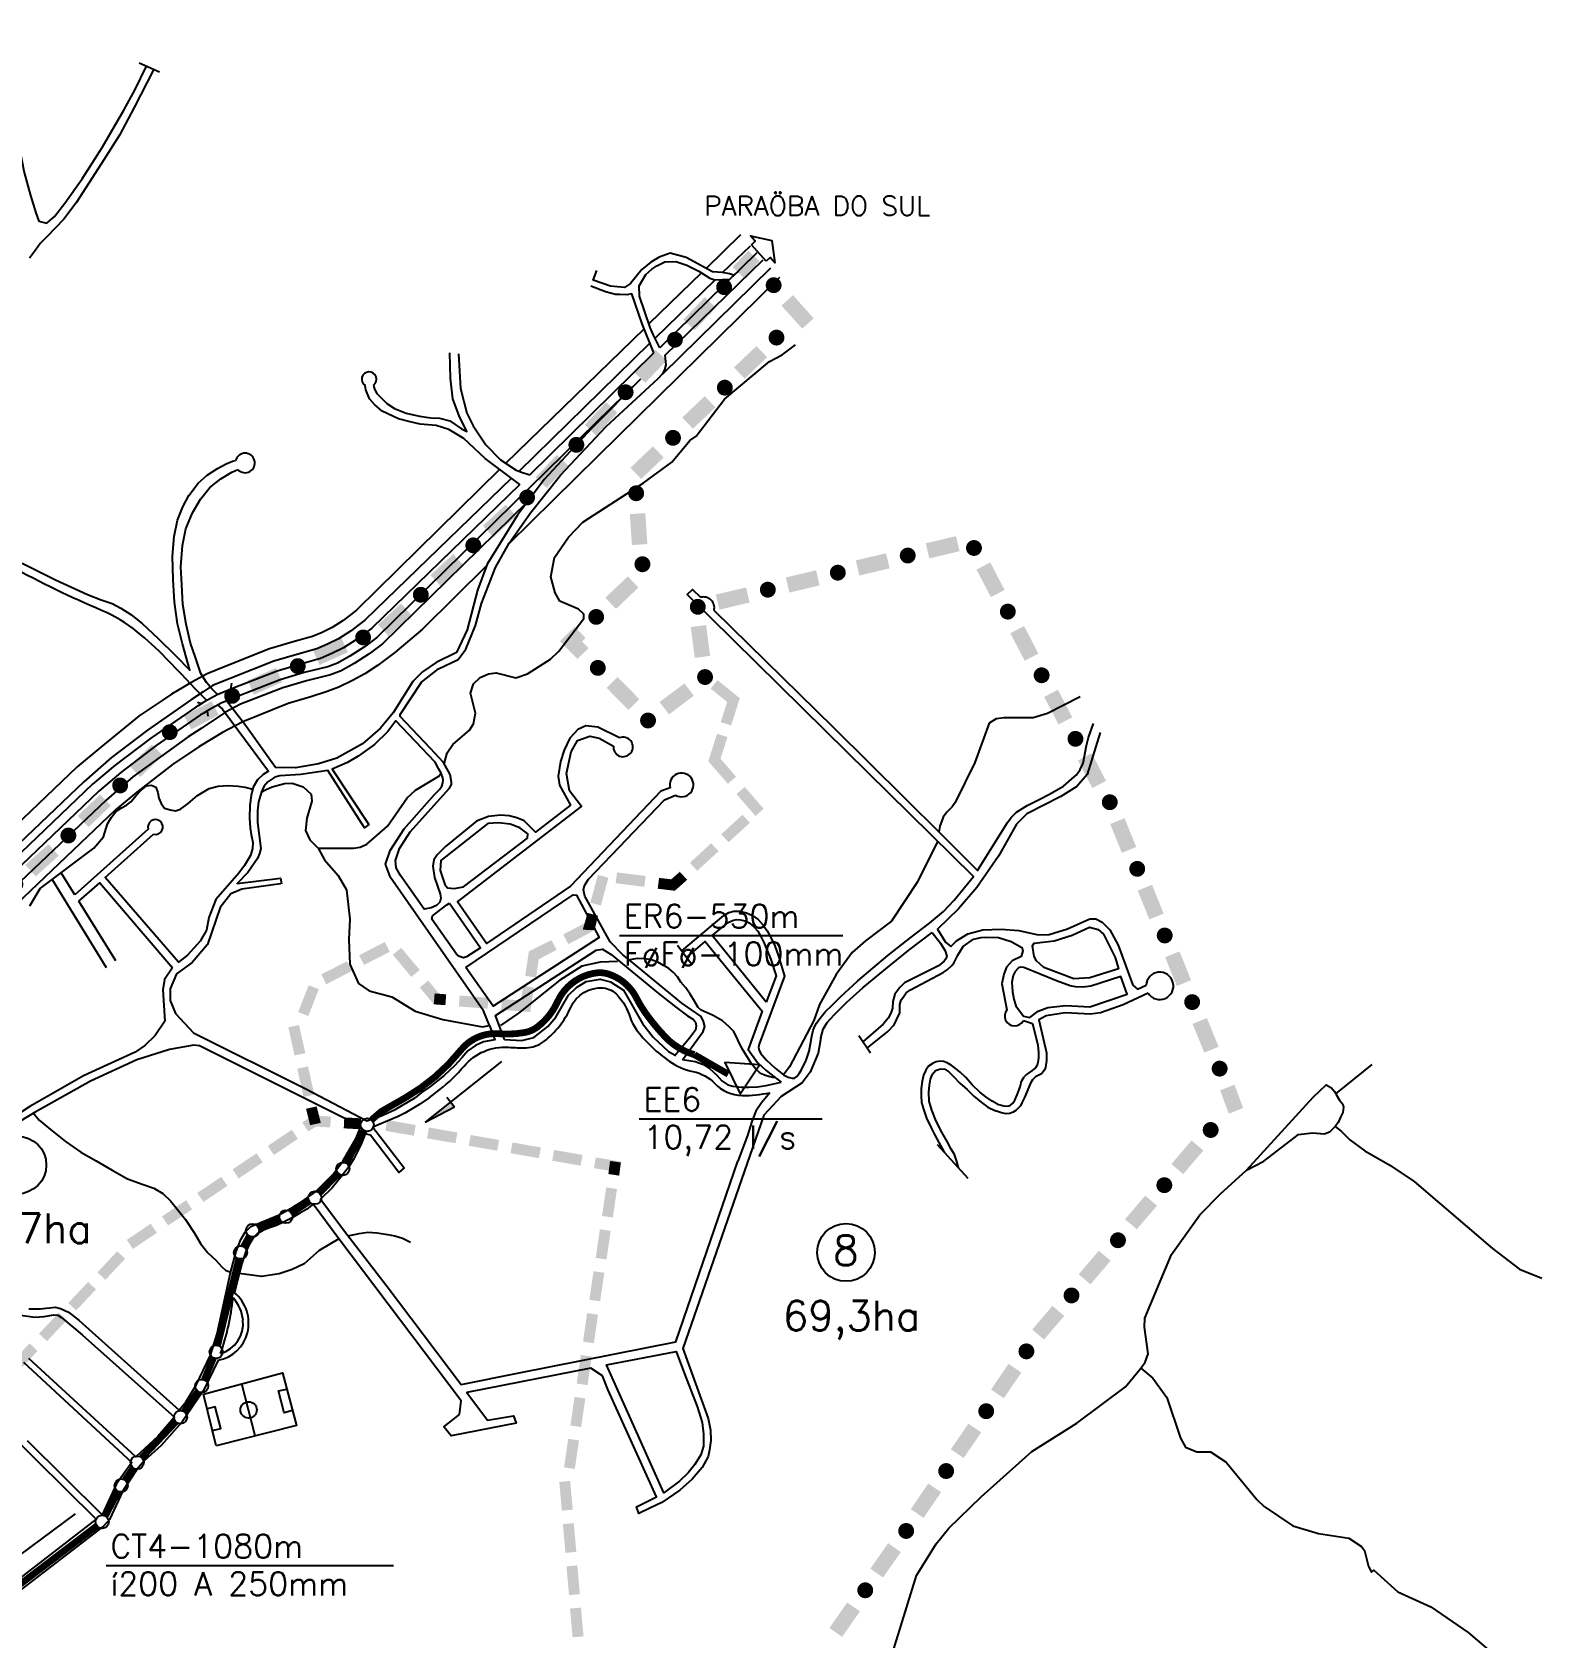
# Model space of a CAD drawing. Extents: x 634485 to 639947, y 7518235 to 7523566.
# Drawn here: x 638096 to 639878, y 7521671 to 7523566 of the extents above; entities that cross this region are included whole.
import ezdxf
from ezdxf.enums import TextEntityAlignment as Align

# ---------------------------------------------------------------- set-up
doc = ezdxf.new("R2010")
doc.units = 0
doc.header["$LTSCALE"] = 80
doc.header["$MEASUREMENT"] = 0
doc.linetypes.add('HIDDEN', pattern=[0.375, 0.25, -0.125])
for name, color, linetype in [('ESTACAO', 5, 'CONTINUOUS'), ('LIMITE-BACIA', 3, 'CONTINUOUS'), ('LIMITE-PROJETO', 1, 'CONTINUOUS'), ('RIO', 4, 'CONTINUOUS'), ('RODOVIA', 1, 'CONTINUOUS'), ('RUA', 7, 'CONTINUOUS'), ('TEXTO', 5, 'CONTINUOUS'), ('TEXTO2', 5, 'CONTINUOUS')]:
    doc.layers.add(name, color=color, linetype=linetype)
doc.styles.get("Standard").update_dxf_attribs({"font": 'ROMANSBR.shx', "height": 3})

# ---------------------------------------------------------------- blocks, each defined once
blk = doc.blocks.new('R')
at = {"layer": 'LIMITE-PROJETO', "const_width": 18.7}
blk.add_lwpolyline([(-75.2, 0.3, 1), (-93.9, 0.4, 1)], format="xyb", close=True, dxfattribs=at)
at = {"layer": 'LIMITE-PROJETO'}
blk.add_solid([(36.9, 17.7), (36.6, -18.8), (-36.4, 18.3), (-36.6, -18.3)], dxfattribs=at)
blk = doc.blocks.new('R1')
at = {"layer": 'LIMITE-BACIA', "xscale": 0.5, "yscale": 0.5, "zscale": 0.5}
blk.add_blockref('R', (0, 0.3), dxfattribs=at)

msp = doc.modelspace()

# ---------------------------------------------------------------- linework, layer by layer
at = {"layer": 'ESTACAO'}
for p, q in [((638649.9, 7522351.5), (638559.8, 7522279.8)), ((638559.8, 7522279.8), (638594.6, 7522298.1)), ((638585.6, 7522309.5), (638594.6, 7522298.1)), ((638146.9, 7521817.9), (638050.3, 7521746.1))]:
    msp.add_line(p, q, dxfattribs=at)
at = {"layer": 'ESTACAO', "linetype": 'HIDDEN', "const_width": 8, "flags": 128}
msp.add_lwpolyline([(638496.7, 7522282.6), (638508.1, 7522292.4), (638536.2, 7522308.5, 0.095001), (638602, 7522364.8, -0.249745), (638646.9, 7522384.2, 0.062901), (638677.1, 7522385.6, 0.120498), (638692.5, 7522392.3, 0.125034), (638716, 7522421.8, -0.261259), (638762.2, 7522456, -0.110419), (638776.3, 7522454.6, -0.199296), (638809.2, 7522426.5, 0.038462), (638820.6, 7522407.7, 0.034929), (638843.4, 7522380.2, 0.131974), (638877.6, 7522359.5, 0.002021), (638917.6, 7522336.5), (638917.6, 7522336.5)], format="xyb", dxfattribs=at)
at = {"layer": 'ESTACAO'}
msp.add_lwpolyline([(638954.5, 7522347.5), (638913.5, 7522350.2), (638931.6, 7522313.3)], close=True, dxfattribs=at)
at = {"layer": 'ESTACAO', "const_width": 8}
for points in [[(638466.7, 7522231.5), (638487.9, 7522269.9)], [(638435.2, 7522196.3), (638457.5, 7522219.2)], [(638402.2, 7522172.6), (638423.3, 7522186.4)], [(638363.5, 7522155.1), (638388.5, 7522165.4)], [(638345.7, 7522133), (638352.5, 7522145.4)], [(638315.1, 7522016.5), (638340.1, 7522118.7)], [(638299.3, 7521975.8), (638310.3, 7522001.8)], [(638275.6, 7521938.3), (638291.9, 7521962.2)], [(638225.4, 7521883.8), (638265.8, 7521926.3)], [(638205.7, 7521857.7), (638215.6, 7521871.8)], [(638182.5, 7521815.2), (638197.7, 7521844.4)], [(638065, 7521721.7), (638172.7, 7521803.6)]]:
    msp.add_lwpolyline(points, dxfattribs=at)
at = {"layer": 'ESTACAO'}
for centre in [(638491.6, 7522276.7), (638462.9, 7522224.7), (638429.8, 7522190.7), (638395.7, 7522168.3), (638356.3, 7522152.2), (638342, 7522126.2), (638342, 7522126.2), (638313.3, 7522008.9), (638296.3, 7521968.6), (638271.2, 7521931.9), (638220.1, 7521878.2), (638201.3, 7521851.3), (638178.9, 7521808.3)]:
    msp.add_circle(centre, 7.77, dxfattribs=at)
msp.add_solid([(638594.6, 7522298.1), (638590.1, 7522303.8), (638559.8, 7522279.8)], dxfattribs=at)
at = {"layer": 'LIMITE-BACIA'}
for points in [[(638896.9, 7522791.4), (638905, 7522801.4), (638923.3, 7522769.9), (638931.4, 7522779.9)], [(638919, 7522784.4), (638931.3, 7522780.5), (638908.7, 7522751.9), (638921, 7522748)], [(638904.3, 7522738.2), (638916.6, 7522734.3), (638894, 7522705.8), (638906.3, 7522701.9)], [(638894.7, 7522704.8), (638904.5, 7522713.2), (638917.1, 7522679.1), (638926.8, 7522687.5)], [(638927.3, 7522666.9), (638937.1, 7522675.3), (638949.7, 7522641.1), (638959.4, 7522649.6)], [(638934.3, 7522642.6), (638943.1, 7522633.1), (638909.3, 7522619.6), (638918, 7522610.1)], [(638897.4, 7522609), (638906.1, 7522599.5), (638872.3, 7522585.9), (638881, 7522576.4)], [(638763.8, 7522571.7), (638776.2, 7522568.3), (638754.8, 7522538.9), (638767.3, 7522535.5)], [(638820.1, 7522570.3), (638818.5, 7522557.5), (638786.3, 7522574.6), (638784.7, 7522561.8)], [(638856.4, 7522565.7), (638854.7, 7522552.9), (638835.9, 7522568.1), (638834.3, 7522555.3)], [(638860.4, 7522575.3), (638869.1, 7522565.8), (638845.6, 7522562.3), (638854.4, 7522552.8)], [(638751.5, 7522526.8), (638763.9, 7522523.4), (638745.9, 7522506.9), (638759.9, 7522506.5)], [(638753, 7522517.2), (638759, 7522505.8), (638722.9, 7522501.3), (638728.9, 7522489.9)], [(638512.3, 7522492.4), (638518.2, 7522480.9), (638482, 7522476.8), (638487.9, 7522465.4)], [(638709, 7522494.6), (638715, 7522483.2), (638682.4, 7522481.4), (638692.4, 7522471.2)], [(638467.7, 7522469.7), (638473.6, 7522458.3), (638437.4, 7522454.2), (638443.3, 7522442.7)], [(638553.5, 7522459.5), (638543.6, 7522451.2), (638531.7, 7522485.6), (638521.8, 7522477.4)], [(638682.3, 7522481.3), (638695.1, 7522479.4), (638678, 7522452.5), (638690.8, 7522450.5)], [(638422.5, 7522441.5), (638434.5, 7522436.8), (638410.1, 7522409.8), (638422.1, 7522405.1)], [(638584, 7522422.2), (638570.1, 7522418.9), (638563.5, 7522447), (638553.6, 7522438.8)], [(638584.8, 7522430.7), (638583.8, 7522417.9), (638571.1, 7522431.8), (638570.1, 7522418.9)], [(638634.6, 7522426.7), (638633.6, 7522413.8), (638600.7, 7522429.3), (638599.7, 7522416.4)], [(638675.5, 7522440.7), (638688.3, 7522438.8), (638671.2, 7522411.9), (638684, 7522410)], [(638684.4, 7522422.6), (638683.5, 7522409.8), (638650.5, 7522425.2), (638649.5, 7522412.4)], [(638398.5, 7522391.7), (638411.1, 7522394.5), (638405.9, 7522358.5), (638418.5, 7522361.3)], [(638409.1, 7522342.9), (638421.7, 7522345.7), (638416.5, 7522309.6), (638429.1, 7522312.4)], [(638419.4, 7522295.7), (638432, 7522298.5), (638424.2, 7522276.3), (638436.8, 7522279.1)], [(638427.8, 7522288.3), (638448.3, 7522285.2), (638414.9, 7522279.6), (638422.1, 7522268.9)], [(638423.7, 7522275.2), (638424.3, 7522288.1), (638448, 7522273.6), (638448.6, 7522286.5)], [(638463.9, 7522272.6), (638464.5, 7522285.5), (638483.8, 7522271.5), (638484.4, 7522284.4)], [(638513, 7522269.7), (638515.2, 7522282.4), (638546.6, 7522263.8), (638548.8, 7522276.5)], [(638402.6, 7522270.9), (638409.8, 7522260.2), (638374.3, 7522251.9), (638381.5, 7522241.2)], [(638562.2, 7522260.8), (638564.4, 7522273.6), (638595.8, 7522255), (638598, 7522267.7)], [(638611.4, 7522252), (638613.7, 7522264.7), (638645, 7522246.2), (638647.2, 7522258.9)], [(638361, 7522243.2), (638368.2, 7522232.5), (638332.7, 7522224.1), (638339.9, 7522213.4)], [(638660.7, 7522243.2), (638662.9, 7522255.9), (638694.2, 7522237.4), (638696.4, 7522250.1)], [(638709.9, 7522234.4), (638712.1, 7522247.1), (638743.4, 7522228.5), (638745.6, 7522241.2)], [(638759.1, 7522225.6), (638761.3, 7522238.3), (638789.2, 7522220.6), (638791.5, 7522233.3)], [(638778.1, 7522234.1), (638790.8, 7522232.3), (638776.1, 7522218.7), (638788.9, 7522216.8)], [(638319.4, 7522215.4), (638326.6, 7522204.7), (638291.1, 7522196.4), (638298.3, 7522185.7)], [(638773.6, 7522202.9), (638786.3, 7522201), (638768.6, 7522169.2), (638781.4, 7522167.4)], [(638277.8, 7522187.7), (638285, 7522177), (638249.5, 7522168.7), (638256.7, 7522158)], [(638236.1, 7522160), (638243.4, 7522149.3), (638207.9, 7522141), (638215.1, 7522130.3)], [(638766.1, 7522153.5), (638778.9, 7522151.6), (638761.2, 7522119.8), (638773.9, 7522117.9)], [(638196.6, 7522127.5), (638206, 7522118.7), (638173.3, 7522102.7), (638182.7, 7522093.9)], [(638162.2, 7522091.3), (638171.5, 7522082.5), (638138.8, 7522066.5), (638148.2, 7522057.7)], [(638758.6, 7522104), (638771.4, 7522102.2), (638753.7, 7522070.3), (638766.4, 7522068.5)], [(638127.7, 7522055.1), (638137.1, 7522046.3), (638104.3, 7522030.3), (638113.7, 7522021.5)], [(638751.1, 7522054.6), (638763.9, 7522052.7), (638746.2, 7522020.9), (638759, 7522019)], [(638093.2, 7522018.9), (638102.6, 7522010), (638069.8, 7521994.1), (638079.2, 7521985.3)], [(638743.7, 7522005.2), (638756.4, 7522003.3), (638738.7, 7521971.5), (638751.5, 7521969.6)], [(638736.2, 7521955.7), (638748.9, 7521953.9), (638731.3, 7521922), (638744, 7521920.2)], [(638728.7, 7521906.3), (638741.5, 7521904.4), (638723.8, 7521872.6), (638736.5, 7521870.7)], [(638718.2, 7521855.4), (638731, 7521856.6), (638721.2, 7521821.5), (638734.1, 7521822.7)], [(638722.4, 7521805.6), (638735.3, 7521806.8), (638725.5, 7521771.7), (638738.3, 7521772.9)], [(638726.7, 7521755.8), (638739.5, 7521756.9), (638729.7, 7521721.9), (638742.5, 7521723)], [(638730.9, 7521706), (638743.7, 7521707.1), (638733.9, 7521672.1), (638746.8, 7521673.2)]]:
    msp.add_solid(points, dxfattribs=at)
at = {"layer": 'LIMITE-PROJETO', "const_width": 9.35}
for points in [[(638915.9, 7523268.5, 1), (638909.5, 7523261.7, 1)], [(638812.9, 7522934.9, 1), (638819.7, 7522941.4, 1)], [(638765, 7522872.7, 1), (638758.5, 7522879.3, 1)], [(638490.1, 7522855, 1), (638483.3, 7522848.6, 1)], [(639499.1, 7522338.7, 1), (639495.6, 7522347.4, 1)]]:
    msp.add_lwpolyline(points, format="xyb", close=True, dxfattribs=at)
at = {"layer": 'LIMITE-PROJETO'}
for points in [[(638941.3, 7523308.2), (638954.5, 7523295.7), (638922.7, 7523288.8), (638935.9, 7523276.2)], [(638785.1, 7522885.4), (638772.5, 7522898.6), (638811.6, 7522910.7), (638799, 7522923.9)], [(638531.3, 7522891.8), (638543.7, 7522878.4), (638504.4, 7522866.9), (638516.8, 7522853.5)], [(638731.6, 7522834.2), (638719, 7522847.4), (638749.2, 7522851.2), (638736.6, 7522864.4)], [(638752.7, 7522839.1), (638739.6, 7522826.3), (638732, 7522860.2), (638719, 7522847.4)], [(639525.1, 7522296.6), (639508.2, 7522289.8), (639514.8, 7522324.2), (639497.9, 7522317.3)]]:
    msp.add_solid(points, dxfattribs=at)
at = {"layer": 'RIO'}
msp.add_line((639634.4, 7522313.3), (639677.4, 7522348.1), dxfattribs=at)
at = {"layer": 'RIO', "linetype": 'CONTINUOUS'}
for points in [[(638582.2, 7522702.8), (638586.1, 7522715.5), (638592.5, 7522725.3), (638612.3, 7522742.4), (638617.1, 7522749.7), (638619.2, 7522762.3), (638613.5, 7522785.9), (638617.1, 7522797.1), (638624.9, 7522804.4), (638634.6, 7522808.7), (638643.7, 7522810.2), (638666.8, 7522804.2), (638680.5, 7522809), (638708, 7522826.2), (638717.6, 7522835.7), (638747, 7522874.2), (638747, 7522879.4), (638740.7, 7522885.1), (638718.8, 7522894.5), (638713.3, 7522904.4), (638708.2, 7522923.2), (638712.7, 7522946), (638729.2, 7522970), (638746, 7522987.9), (638817.1, 7523033.8), (638850.9, 7523058.6), (638872.4, 7523084.1), (638879.8, 7523089.2), (638913.1, 7523132.8), (638966.1, 7523177.5), (638981.3, 7523185.2), (638997, 7523196.9)], [(639332.8, 7522781.8), (639294.4, 7522762.1), (639277.5, 7522757), (639243.1, 7522757), (639233.5, 7522755.8), (639225.5, 7522750.8), (639208.5, 7522704.2), (639185.4, 7522657.1), (639181.7, 7522651.9), (639175.3, 7522645.6), (639171.2, 7522639.6), (639167.3, 7522629.2), (639166.2, 7522622.1)], [(638093.4, 7522535), (638105.8, 7522555.5), (638169.2, 7522603.3), (638180.3, 7522616.6), (638185.3, 7522632), (638190, 7522639.9), (638195.5, 7522646.8), (638201.6, 7522650.8), (638207.6, 7522653.8), (638212.8, 7522657.9), (638218.8, 7522665.2), (638224.7, 7522671.6), (638231, 7522676.6), (638237.2, 7522677.3), (638242.1, 7522675.3), (638244.7, 7522668.8), (638245.8, 7522662.1), (638248.3, 7522655.7), (638252.4, 7522650.5), (638259.2, 7522648.3), (638265.2, 7522647.2), (638271.1, 7522649.3), (638280.4, 7522655.8), (638291.4, 7522665.3), (638305.1, 7522673.6), (638315.7, 7522676.2), (638327.6, 7522677.1), (638339.3, 7522676.3), (638347.6, 7522675.3), (638356.5, 7522672.6)], [(638366.4, 7522669.2), (638372.4, 7522672.2), (638379.5, 7522675.4), (638394.1, 7522679.6), (638403.2, 7522679.8), (638415.9, 7522675.4), (638425.6, 7522666.7), (638426.2, 7522658.7), (638420.3, 7522638.5), (638418.6, 7522624), (638423.7, 7522612.8), (638433.6, 7522603.3), (638441.2, 7522589.5), (638457.4, 7522570.9), (638467.3, 7522554), (638471.1, 7522519.3), (638469.8, 7522495.3), (638470.9, 7522466.3), (638481.1, 7522443.4), (638493.8, 7522435), (638520.8, 7522427.7), (638548, 7522410.9), (638580.9, 7522401), (638627.5, 7522392.5), (638635.9, 7522393.9)], [(638433.6, 7522603.3), (638475.4, 7522603.3), (638483.2, 7522604.4), (638491.3, 7522607.8), (638515.6, 7522629.3), (638538.9, 7522662.6), (638548.6, 7522671.4), (638576.1, 7522688.3), (638578.9, 7522691.6)], [(639164.5, 7522611.1), (639141, 7522563.4), (639110.1, 7522517.2), (639079.4, 7522494), (639063.7, 7522480), (639044.7, 7522454.2), (639025.3, 7522418.7), (639018.5, 7522399.9), (638989.8, 7522345.3), (638982.9, 7522335.6)], [(638972.2, 7522332.2), (638966.8, 7522333.4), (638960.2, 7522335.2), (638956.8, 7522336.8), (638954.6, 7522338.5), (638950, 7522342.6), (638945.1, 7522348.7), (638933.5, 7522367.3), (638924.1, 7522386.8), (638918.7, 7522392.5), (638910.7, 7522399.6), (638899.7, 7522405.6), (638885.7, 7522412.2), (638882.1, 7522415.3), (638876.4, 7522424.7), (638872.8, 7522430.9), (638867.6, 7522438.5), (638861.6, 7522444.9), (638857.5, 7522451.2), (638852.9, 7522456.6), (638847.6, 7522461), (638841.1, 7522464.9), (638834.3, 7522468.6), (638826.9, 7522471.4), (638819.3, 7522472.7), (638810, 7522473.1), (638801.6, 7522471.6)], [(639404.4, 7521989.7), (639409.5, 7521996.8), (639413.2, 7522006.4), (639408.6, 7522038), (639408.9, 7522048.8), (639440.7, 7522123.7), (639473.9, 7522170.5), (639498.3, 7522195.3), (639529.2, 7522223.1), (639549.6, 7522233.9), (639590.5, 7522265.3), (639606.9, 7522267.2), (639620.9, 7522266.2), (639627.6, 7522268.9), (639633.7, 7522274.6), (639640.8, 7522269.2), (639651, 7522259.1), (639668.5, 7522245.9), (639698.3, 7522229.1), (639726.7, 7522210), (639819.1, 7522130.9), (639851.2, 7522106.3), (639877.6, 7522095.9)], [(639109.5, 7521647), (639139.7, 7521744.9), (639162.7, 7521782.5), (639177.7, 7521801), (639215.9, 7521837.8), (639275.6, 7521891.2), (639328.9, 7521924.8), (639386.4, 7521967.5), (639404.4, 7521989.7), (639418.7, 7521978), (639435, 7521955), (639451, 7521907), (639456.9, 7521896.3), (639470.5, 7521891), (639486.4, 7521890.9), (639505.2, 7521878.9), (639541.1, 7521834.8), (639549.9, 7521826.5), (639583.6, 7521803.5), (639614.1, 7521794.5), (639649.6, 7521789.1), (639664.6, 7521779.3), (639668.3, 7521774.6), (639672.8, 7521755.8), (639676.5, 7521748.9), (639679.4, 7521751.2), (639707.4, 7521725.6), (639746.4, 7521707.9), (639790.6, 7521677.6), (639822.4, 7521650.5)]]:
    msp.add_lwpolyline(points, dxfattribs=at)
at = {"layer": 'RIO'}
for points in [[(639529.2, 7522223.1), (639607.5, 7522309.4), (639623.1, 7522323.8), (639629.3, 7522320.4), (639632.7, 7522316.1), (639635, 7522312.4), (639638.8, 7522305.8), (639642.5, 7522301.1), (639643.3, 7522297.5), (639642.6, 7522291.4), (639640, 7522285.9), (639637.3, 7522279.6), (639633.7, 7522274.6)], [(638097.9, 7522290.5), (638104.6, 7522282.1), (638117.7, 7522271.2), (638135.5, 7522257.2), (638153.5, 7522244.5), (638171.7, 7522234.2), (638190.5, 7522223.3), (638208.7, 7522213), (638227.3, 7522206.5), (638240, 7522201.9), (638250.5, 7522195.7), (638259.5, 7522187.1), (638267.7, 7522176.8), (638277, 7522165), (638287.6, 7522148.8), (638295, 7522136.7), (638303.7, 7522125.6), (638312.8, 7522117.1), (638320, 7522109.3), (638324.5, 7522105.1), (638330.4, 7522103)], [(638469, 7522145.7), (638482.1, 7522148.7), (638492.2, 7522149.9), (638503.2, 7522149.2), (638515.4, 7522147.4), (638524, 7522145.9), (638533.1, 7522143), (638542.6, 7522138.1)], [(638458, 7522142.3), (638434.7, 7522128.3), (638417.1, 7522112.9), (638402.9, 7522106), (638387.6, 7522101.1), (638366.9, 7522097.7), (638340.5, 7522101.4)]]:
    msp.add_lwpolyline(points, dxfattribs=at)
at = {"layer": 'RODOVIA', "linetype": 'CONTINUOUS'}
for points in [[(638951.3, 7523305.7), (638836.8, 7523193.3)], [(638843.1, 7523184.7), (638958.9, 7523297.4)], [(638683.6, 7523043.8), (638829.7, 7523187.7)], [(638814, 7523156.5), (638742.9, 7523087), (638502.9, 7522851.8), (638488.2, 7522840.8), (638470.9, 7522829.7), (638456.5, 7522821.6), (638445.3, 7522817.3), (638417.3, 7522810.4), (638388.7, 7522801.9), (638338.4, 7522782.2), (638319.2, 7522774.2), (638304.2, 7522766.1), (638297.9, 7522761.9), (638294.9, 7522760.3), (638242.7, 7522724.3), (638201, 7522692.6), (638174.8, 7522670.5), (637828.3, 7522339.2)], [(638671.7, 7523032.4), (638496.9, 7522862.9), (638478.8, 7522849.2), (638463.6, 7522839.6), (638449.8, 7522832.8), (638436.3, 7522827), (638414.5, 7522820.8), (638385.2, 7522812.1), (638334.4, 7522792.2), (638314.5, 7522783.9), (638298.7, 7522775.3), (638292.3, 7522771.1), (638289.2, 7522769.4), (638236.4, 7522733), (638194.3, 7522701.1), (638167.6, 7522678.5), (637820.8, 7522347)]]:
    msp.add_lwpolyline(points, dxfattribs=at)
at = {"layer": 'RUA'}
for p, q in [((638222.4, 7523529.6), (638246.6, 7523519.2)), ((638839.8, 7523162.5), (638967.8, 7523287.7)), ((638119.9, 7522566.1), (638183.4, 7522462.5)), ((638146.7, 7522548), (638130.5, 7522574.1)), ((638195.1, 7522470.1), (638151.2, 7522540.7)), ((639071.8, 7522382.2), (639085.5, 7522361.8))]:
    msp.add_line(p, q, dxfattribs=at)
for points in [[(637996, 7523547.8), (638011.8, 7523557.7), (638022.4, 7523563.6), (638029.7, 7523566), (638035.7, 7523564.8), (638041, 7523561.4), (638046, 7523556.1), (638051.5, 7523547), (638056.8, 7523536), (638060.7, 7523524.7), (638066.3, 7523503.8), (638080.6, 7523432.5), (638086.7, 7523400.2), (638094.4, 7523373.4), (638100.5, 7523352.9), (638104.1, 7523343.1), (638113.7, 7523340.5), (638122.6, 7523348.5), (638134.8, 7523364), (638155.1, 7523392.7), (638178.8, 7523430), (638204.6, 7523474.1), (638217.2, 7523497.7), (638231.3, 7523525.7)], [(638239.8, 7523522.1), (638216.7, 7523477), (638199.3, 7523444.6), (638177.9, 7523410.8), (638148, 7523364.4), (638133.6, 7523345.3), (638113.7, 7523324.5), (638105.7, 7523316.5), (638100.1, 7523308.7), (638093.3, 7523299.1)], [(638932, 7523326.7), (638891.4, 7523287.2)], [(638929.6, 7523283.9), (638923.6, 7523279.1), (638918.9, 7523280.7), (638910.8, 7523282.3), (638898.9, 7523283), (638867.9, 7523300.2), (638849.2, 7523305), (638836.2, 7523300.5), (638826.3, 7523294.7), (638815.4, 7523286), (638802.4, 7523269.2), (638795, 7523264.5), (638778.7, 7523266.4), (638758.2, 7523273.3), (638762.6, 7523284.7)], [(638910.9, 7523282.3), (638943.7, 7523314)], [(638825.5, 7523217.4), (638812.8, 7523254.3), (638812.4, 7523266.7), (638820.2, 7523279.9), (638827.5, 7523286.3), (638833.4, 7523290.3), (638842.8, 7523295.1), (638855.6, 7523295.4), (638868.7, 7523291.2), (638882.7, 7523283.9), (638895.9, 7523275.5), (638901.8, 7523273.6), (638919.4, 7523274.5)], [(638885.9, 7523281.8), (638824, 7523221.7)], [(638978.2, 7523276.3), (638763.8, 7523065.7), (638658.3, 7522961.7)], [(638829.7, 7523187.7), (638816, 7523221.9), (638803.9, 7523257.3), (638797.8, 7523256.2), (638789.8, 7523256.4), (638784.7, 7523256.6), (638772.8, 7523259.7), (638755.4, 7523266.2)], [(638831.2, 7523204.9), (638902, 7523273.6)], [(638818.3, 7523216.1), (638654.9, 7523057.2)], [(638836.8, 7523193.3), (638833.2, 7523200.7), (638829.1, 7523209.3), (638825.5, 7523217.4)], [(638499, 7523149.2), (638500.2, 7523144.8), (638503.1, 7523139.5), (638514.7, 7523128), (638523.7, 7523122), (638537.4, 7523116.6), (638553.1, 7523112.8), (638566.7, 7523110.9), (638576.7, 7523110.5), (638589, 7523107.3), (638602.7, 7523098), (638609, 7523094.6), (638599.9, 7523113.4), (638592.7, 7523133.3), (638589.7, 7523157.8), (638589, 7523187.5)], [(638670.9, 7523047.8), (638825.1, 7523199)], [(638789.1, 7522733.3), (638763.6, 7522746), (638749.7, 7522747.6), (638740, 7522743.2), (638730.7, 7522732.9), (638723.8, 7522718.9), (638719.5, 7522705.5), (638716.8, 7522688.3), (638718.4, 7522677.5), (638731.4, 7522654), (638690.1, 7522622.2), (638676.8, 7522635.6), (638668.1, 7522639), (638659.2, 7522641.3), (638648.9, 7522642.2), (638634.7, 7522640.5), (638620.7, 7522634.9), (638584.1, 7522605.2), (638574, 7522595.4), (638570, 7522589.3), (638569.1, 7522581.8), (638570.9, 7522568.5), (638577.6, 7522549.4), (638578.3, 7522544.1), (638577.1, 7522539.6), (638573.3, 7522535.4), (638567.2, 7522532.9), (638558.9, 7522531.2), (638531, 7522570.8), (638525.6, 7522580.1), (638524.9, 7522588.5), (638529.5, 7522602.9), (638542.4, 7522622.6), (638588.8, 7522673.8), (638591, 7522678.4), (638591.1, 7522681.1), (638589.4, 7522690.2), (638581.5, 7522704.1), (638566.4, 7522720.8), (638530.4, 7522758.4), (638530.6, 7522760.7), (638555.8, 7522799.1), (638575.6, 7522814.8), (638598.8, 7522825.6), (638607.8, 7522838), (638619.5, 7522866), (638626.3, 7522891.9), (638643, 7522934.3), (638659.1, 7522963.2), (638684.1, 7522999), (638719.5, 7523043.2), (638773.4, 7523100.6), (638835, 7523157.3), (638840.3, 7523163.1), (638842.8, 7523167.5), (638844.2, 7523173.4), (638843.1, 7523184.7)], [(638599.2, 7523186.4), (638601.8, 7523145.4), (638609, 7523116.6), (638616.5, 7523101.6), (638631.7, 7523079), (638648.7, 7523061.3), (638667.2, 7523049.2), (638673.7, 7523046.7), (638683.6, 7523043.8)], [(638814, 7523156.5), (638756.5, 7523098.7), (638700.4, 7523038.2), (638668.8, 7522996.2), (638633.2, 7522938.4), (638621.7, 7522907.4), (638609.4, 7522860.8), (638596.9, 7522834), (638572.9, 7522822.4), (638557, 7522811.4), (638545.4, 7522799.7), (638522.1, 7522762.7), (638507.4, 7522744.6), (638486.1, 7522726.4), (638455.6, 7522709.4), (638433.9, 7522702.7), (638407.1, 7522697.9), (638383.2, 7522698.5), (638347.1, 7522749.2), (638325.4, 7522776.8)], [(638671.7, 7523032.4), (638630.9, 7523062.9), (638605.5, 7523086.5), (638587.8, 7523097.1), (638572.8, 7523102), (638554.1, 7523103.6), (638542.3, 7523106.1), (638528.4, 7523109.9), (638509.1, 7523118.9), (638500.1, 7523126.7), (638494.3, 7523133.4), (638490, 7523144), (638489, 7523148.9)], [(638084.4, 7522939.3), (638123.6, 7522919.7), (638161.6, 7522902.6), (638177.8, 7522896), (638190.5, 7522891.7), (638200.7, 7522886.3), (638212.5, 7522878.8), (638225.9, 7522868.3), (638245, 7522850.6), (638265.3, 7522830.3), (638282.1, 7522813.3), (638273.5, 7522844.4), (638267.8, 7522867.7), (638264.2, 7522893.6), (638262.6, 7522920.1), (638262, 7522947.5), (638263.8, 7522970.9), (638267.9, 7522990.2), (638274, 7523005.9), (638281.2, 7523019.2), (638292.3, 7523034), (638302.8, 7523043.1), (638315, 7523051.1), (638325.1, 7523056.5), (638332.6, 7523059.6), (638336.3, 7523060.5)], [(638647.9, 7523050.3), (638478.9, 7522883.8), (638463.1, 7522871.8), (638450.2, 7522863.6), (638438.3, 7522857.8), (638427.1, 7522852.9), (638406.8, 7522847.3), (638376.3, 7522838.2), (638324, 7522817.7), (638302.6, 7522808.8), (638284.5, 7522799), (638260.5, 7522785), (638249.5, 7522777.5), (638222.6, 7522759.2), (638177.1, 7522722.5), (638149.2, 7522699), (637801.8, 7522366.8)], [(638661.9, 7523039.8), (638488.9, 7522872.1), (638471.9, 7522859.2), (638457.7, 7522850.2), (638444.7, 7522843.8), (638432.3, 7522838.5), (638411.1, 7522832.5), (638381.3, 7522823.7), (638329.8, 7522803.5), (638309.2, 7522794.9), (638298, 7522787.7), (638284.2, 7522778.5), (638232.3, 7522742.3), (638190, 7522710), (638157.2, 7522681.6), (637816.6, 7522356.9)], [(638315.2, 7522784.2), (638308.3, 7522791), (638302.1, 7522798.7), (638295.4, 7522809.4), (638289, 7522828), (638283, 7522845.2), (638278.1, 7522867.5), (638274.2, 7522890.5), (638272.7, 7522913.8), (638271.8, 7522935.1), (638273.8, 7522960.3), (638277.6, 7522980.1), (638285.4, 7522999), (638294.8, 7523014.8), (638305.8, 7523028.6), (638318.8, 7523038.9), (638332, 7523046.8), (638339.1, 7523049.8)], [(638680.6, 7523011.8), (638509.5, 7522844.2), (638494, 7522832.5), (638476.1, 7522821.1), (638460.8, 7522812.5), (638448.4, 7522807.7), (638419.9, 7522800.7), (638392, 7522792.4), (638342.2, 7522772.9), (638324.3, 7522763.5), (638295.6, 7522744.3), (638280.4, 7522734.7), (638215.2, 7522687.3), (638183.5, 7522659.8), (637840.4, 7522334.2)], [(638632.3, 7522936.1), (638556.7, 7522861.6), (638524, 7522833.9), (638503.8, 7522818.5), (638488.6, 7522808.8), (638474.2, 7522801.1), (638458.2, 7522793.2), (638444.2, 7522788.2), (638425.1, 7522781.7), (638398.4, 7522773.7), (638344.8, 7522752.1), (638336.6, 7522748), (638320.9, 7522739.7), (638307.9, 7522731.9), (638292.8, 7522722.9), (638261.9, 7522702), (638219.7, 7522669.4), (638194.7, 7522648.3), (637852.2, 7522322.4)], [(639032.2, 7522741.5), (638869.1, 7522902.6), (638875.5, 7522908.5), (638885, 7522899.2)], [(638900.8, 7522883.6), (639041.6, 7522745.6)], [(638331.5, 7522798), (638330.4, 7522790.6)], [(638315, 7522772.3), (638320.8, 7522767.3), (638375.2, 7522694.2), (638368.7, 7522690.2), (638362.2, 7522683.9), (638357.2, 7522675.1), (638354.7, 7522665.4), (638353, 7522653.8), (638352.6, 7522638.5), (638353.3, 7522627), (638354.7, 7522619.1), (638356.6, 7522609.8), (638356.1, 7522602.8), (638353.8, 7522594.4), (638346.9, 7522582.6), (638340.2, 7522573.7), (638312.9, 7522542.5), (638304.7, 7522521.4), (638301.9, 7522506.5), (638294.5, 7522493.6), (638279.5, 7522477.1), (638268.8, 7522468.6), (638182.5, 7522568.7), (638239.6, 7522619.7)], [(638291.2, 7522775.3), (638296.4, 7522773.8)], [(638336.5, 7522781.4), (638340.6, 7522779)], [(638302.8, 7522765.2), (638303.4, 7522758.8)], [(638578.9, 7522691.6), (638576.2, 7522696.3), (638571.6, 7522704.6), (638525.3, 7522753.3), (638515.8, 7522741), (638500.1, 7522725.4), (638481, 7522711.7), (638468.4, 7522704.4), (638450.3, 7522696.5), (638493.3, 7522631.1), (638488.2, 7522627), (638445, 7522694.7), (638413.3, 7522689.9), (638388.6, 7522688.5), (638382.5, 7522686.8), (638374.5, 7522681.4), (638369.5, 7522675.9), (638366.7, 7522669.5), (638363.3, 7522657.9), (638362.3, 7522647.1), (638362.2, 7522633.5), (638365.9, 7522602.8), (638364.6, 7522597), (638362.1, 7522590.9), (638350.7, 7522574.4), (638338, 7522561.5), (638389.1, 7522567.7), (638390.5, 7522561.2)], [(638849, 7522674.5), (638837.9, 7522670.5), (638731.6, 7522558.4), (638632.3, 7522490.6), (638598, 7522540), (638744.6, 7522652.3), (638730.1, 7522670.7), (638726.8, 7522691.3), (638732.1, 7522716.7), (638739.5, 7522730.3), (638754.1, 7522735.5), (638765.1, 7522732.8), (638782, 7522723.7)], [(638912.3, 7522523.9), (638918.2, 7522527.3), (638924, 7522528.8), (638931.4, 7522528.7), (638938.9, 7522526.9), (638946.3, 7522523.6), (638952.9, 7522519), (638958.7, 7522512.3), (638963.4, 7522505.7), (638967.9, 7522497.9), (638972.5, 7522487.8), (638976.8, 7522475.7), (638984, 7522452), (638953.9, 7522372.1), (638953.4, 7522367.8), (638954, 7522364.8), (638955.5, 7522361.3), (638962.8, 7522353.2), (638973, 7522343.6), (638982.9, 7522335.6), (638988.4, 7522332.9), (638992.8, 7522331.6), (638995.7, 7522331.8), (638998.6, 7522333.6), (639001.4, 7522337.1), (639004.5, 7522342.6), (639009.3, 7522352.9), (639013.2, 7522363.7), (639014.7, 7522372.3), (639016.2, 7522381.2), (639017.8, 7522388.5), (639019.8, 7522393.1), (639021.6, 7522396.6), (639025.5, 7522402.3), (639032.1, 7522410), (639040.1, 7522418), (639050, 7522427.9), (639070.5, 7522446.7), (639106, 7522476.5), (639133.5, 7522498.3), (639155.2, 7522514.6), (639171.4, 7522528.3), (639184.3, 7522541.9), (639206.9, 7522569.9), (639032.2, 7522741.5)], [(639041.6, 7522745.6), (639168, 7522620.3)], [(639356.4, 7522739.5), (639341.1, 7522690.1), (639328.9, 7522676), (639310.1, 7522664.2), (639269.7, 7522643.6), (639257.6, 7522631.3), (639236.4, 7522593.7), (639210.7, 7522556.9), (639189.2, 7522531.6), (639164.4, 7522507.5), (639173.7, 7522492.2), (639180, 7522487), (639186.8, 7522493.7), (639200.2, 7522502.1), (639218, 7522506.7), (639239.4, 7522507.7), (639260.4, 7522506), (639283.3, 7522500.9), (639296.1, 7522501.4), (639318, 7522508.1), (639344.1, 7522519.9), (639351.1, 7522519.9), (639358.8, 7522515.9), (639367.7, 7522506.9), (639377.7, 7522488.6), (639394.8, 7522441.5), (639400.5, 7522436.9), (639410.6, 7522441.5)], [(639168, 7522620.3), (639211.8, 7522577), (639247.2, 7522633.3), (639251.5, 7522639.4), (639257.5, 7522645.5), (639270.1, 7522653.6), (639284.5, 7522660.5), (639295.8, 7522666.3), (639313, 7522676.5), (639322.6, 7522684.4), (639328.3, 7522689.7), (639332.8, 7522696.1), (639336.2, 7522703.4), (639340.1, 7522724.1), (639342.5, 7522733.6), (639348.7, 7522750.2)], [(638635.9, 7522393.9), (638628.9, 7522411.2), (638518.9, 7522568.4), (638513.2, 7522584.1), (638518.5, 7522600.6), (638535.1, 7522625.9), (638570.9, 7522666.4), (638576.9, 7522672.4), (638579.8, 7522676.2), (638580.8, 7522680.3), (638581.1, 7522683.4), (638580.7, 7522686.2), (638578.9, 7522691.6)], [(638863.4, 7522353.4), (638888, 7522386.9), (638889.9, 7522392.8), (638888.4, 7522398.6), (638885.6, 7522404.5), (638862.9, 7522420.2), (638802.7, 7522469.7), (638793, 7522477.5), (638778.2, 7522492.5), (638748.3, 7522546.6), (638746.9, 7522553.9), (638747.9, 7522559.1), (638752.7, 7522566.5), (638842.2, 7522660), (638855.5, 7522665.8)], [(638233.3, 7522625.5), (638146.7, 7522548)], [(638151.2, 7522540.7), (638176, 7522562.3), (638260, 7522464.5), (638261.6, 7522461.5), (638252.5, 7522448.1), (638250.4, 7522436.1), (638252.6, 7522399.1), (638241.5, 7522382.2), (638229, 7522370.2), (638217.7, 7522362.6), (638156.7, 7522334.7), (638093.4, 7522298.4), (638018.6, 7522249.7), (637950.6, 7522196.7), (637669.3, 7521947.9)], [(638389.3, 7522560.9), (638343.5, 7522554.7), (638330.7, 7522549.2), (638318.2, 7522533), (638303.3, 7522489.4), (638285, 7522468.4), (638266.5, 7522454.9), (638259.1, 7522437.2), (638258.9, 7522423.3), (638265.2, 7522408), (638286.6, 7522385.2), (638419.1, 7522319.4), (638491.2, 7522281.6), (638507.2, 7522287), (638524.4, 7522294.7), (638548.7, 7522309.1)], [(638862.6, 7522482), (638912.3, 7522523.9)], [(638962.3, 7522421.5), (638898.4, 7522500), (638917.3, 7522515.4), (638922.7, 7522517.9), (638927.1, 7522518.8), (638931.9, 7522518.7), (638937.3, 7522517.4), (638942.3, 7522514.9), (638948.3, 7522510.1), (638952.3, 7522505.1), (638956.3, 7522498.3), (638960, 7522490.9), (638967.7, 7522471.9), (638973.9, 7522452.7), (638962.3, 7522421.5)], [(638873.8, 7522466.7), (638857.8, 7522488.5)], [(638868.2, 7522474.3), (638890.4, 7522493.2), (638957.4, 7522410.7), (638940.9, 7522365.6), (638952.1, 7522350.3), (638962.1, 7522341), (638967.8, 7522336.5), (638979.8, 7522327.2)], [(639026.6, 7522379.3), (639029.7, 7522389.5), (639034.4, 7522397.5), (639042.5, 7522406.4), (639056.9, 7522421.2), (639076.9, 7522438.7), (639103.5, 7522460.6), (639130.5, 7522482.9), (639158, 7522503.8)], [(639158, 7522503.8), (639168, 7522490.9), (639173.4, 7522482.1), (639175.3, 7522475.9), (639174.2, 7522472.6), (639172.5, 7522470), (639165.5, 7522464.4), (639125.7, 7522444.3), (639119.9, 7522438.9), (639114.2, 7522431), (639111.8, 7522422.4), (639111.4, 7522414.4), (639109.5, 7522408.5), (639106.2, 7522402.7), (639100.2, 7522395.6), (639076.6, 7522375.1)], [(639081.9, 7522367.4), (639106, 7522386.9), (639113.3, 7522394.9), (639116.2, 7522400.8), (639119.9, 7522408.8), (639120.2, 7522418.7), (639121.4, 7522424.1), (639124.3, 7522427.7), (639127.6, 7522432.3), (639132.6, 7522436.2), (639171.3, 7522456.5), (639176, 7522459.7), (639181.3, 7522464.7), (639184.1, 7522468.1), (639188.4, 7522477.1), (639194.8, 7522487.2), (639207, 7522495.6), (639215.8, 7522497.9), (639221.2, 7522498.2), (639236.4, 7522497.9), (639251.4, 7522493.1), (639263.8, 7522486), (639265.2, 7522482), (639263, 7522475.2), (639252.7, 7522470.2), (639245.9, 7522462.7), (639242.7, 7522454.3), (639240.5, 7522443), (639246.1, 7522412.4)], [(638653.4, 7522377.3), (638642.9, 7522405.8), (638761.7, 7522483), (638769.3, 7522484), (638779.4, 7522477.6), (638834.9, 7522432.1), (638855.2, 7522416.1), (638869.5, 7522405.5), (638876.5, 7522400.9), (638878.9, 7522397.8), (638879.8, 7522393.5), (638878.8, 7522388.4), (638872, 7522378.8), (638854, 7522357.8)], [(638786.9, 7522469.3), (638766.4, 7522468.8), (638744.9, 7522463.9), (638718.8, 7522447.5), (638670.2, 7522408.3), (638649, 7522394)], [(638653.4, 7522377.3), (638674, 7522376.4), (638688.1, 7522379.7), (638704.5, 7522392.8), (638714.3, 7522403.6), (638729.2, 7522429.7), (638738.5, 7522438.8), (638749.9, 7522445.9), (638766.4, 7522448.4), (638778.8, 7522445.4), (638794, 7522435.5), (638816.4, 7522396.2), (638829, 7522380.3), (638846.9, 7522363.4), (638854.9, 7522358.8)], [(639413.1, 7522432), (639383.5, 7522418.4), (639356.9, 7522408.8), (639344.8, 7522407.2), (639315.2, 7522408.9), (639292.7, 7522405.5), (639284, 7522400.7), (639293.1, 7522361.6), (639293, 7522352.6), (639291.9, 7522344.2), (639290.6, 7522341.5), (639289, 7522339.1), (639287.1, 7522336.8), (639280.2, 7522333.5), (639276.5, 7522329.8), (639274.2, 7522326), (639267, 7522309.1), (639264, 7522302.8), (639262.2, 7522299.2), (639259.4, 7522296), (639256.9, 7522293.6), (639253.9, 7522291.6), (639249.9, 7522290), (639245.5, 7522289.9), (639240, 7522290.8), (639233, 7522293.3)], [(638635.9, 7522393.9), (638642, 7522377.2), (638628.9, 7522374.5), (638619.5, 7522370.4), (638610.3, 7522363.9), (638603.2, 7522355.8), (638595.1, 7522346.8), (638582.4, 7522335.1), (638565.3, 7522321.6), (638555.5, 7522314.7), (638548.7, 7522309.1)], [(639265.8, 7522399.7), (639276.5, 7522396.3), (639282.7, 7522370.8), (639283.8, 7522361.9), (639283.8, 7522355.6), (639282.9, 7522350.3), (639282, 7522347.1), (639280, 7522343.9), (639276.1, 7522340.7), (639269.5, 7522336.3), (639266.8, 7522333.2)], [(639026.6, 7522379.3), (639023.7, 7522361.1), (639014.4, 7522338.8), (639004.9, 7522326.1), (638980.1, 7522310.2), (638959.5, 7522288.2), (638864, 7522013), (638894, 7521930.3), (638896.6, 7521916.4), (638897.1, 7521904.1), (638895.4, 7521893.4), (638894, 7521885.6), (638886.8, 7521872.3), (638874.8, 7521858.6), (638860.6, 7521845.7), (638839.1, 7521831.2), (638825.7, 7521824.7), (638812.2, 7521818.3), (638809.3, 7521826.2), (638832.9, 7521838), (638776, 7521963.6), (638769.3, 7521980.6), (638755.3, 7521989.7), (638609.2, 7521961), (638633.4, 7521928.3), (638664.2, 7521933.2), (638667.4, 7521924.8), (638590.8, 7521909.6), (638582.1, 7521920.5), (638600.3, 7521934.9)], [(638092.4, 7522059.5), (638105.5, 7522059.7), (638123.9, 7522061.5), (638129.7, 7522060.2), (638139.1, 7522055.7), (638151.8, 7522045.9), (638269.7, 7521940), (638277.8, 7521950.3), (638289.7, 7521969.6), (638306.6, 7522005), (638314.7, 7522030), (638330.2, 7522102), (638337, 7522127.1), (638342.5, 7522141.3), (638347.7, 7522150), (638354.3, 7522156.7), (638364.8, 7522161.1), (638387.8, 7522170.5), (638403.8, 7522179.4), (638415.2, 7522186.6), (638430.4, 7522197.5), (638451.7, 7522219), (638462.8, 7522233.9), (638478.6, 7522260.9), (638484, 7522274.7), (638293.6, 7522370.1), (638287.2, 7522370.9), (638258.3, 7522365.8), (638219.9, 7522353.4), (638165, 7522328.4), (638099.6, 7522291.5), (638072.9, 7522275.4)], [(638863.6, 7522353.8), (638878.5, 7522351.5), (638888.4, 7522347.8), (638896, 7522342.8), (638904.1, 7522335.2), (638910, 7522328.7), (638913.4, 7522326.1), (638917.2, 7522324), (638922.8, 7522322.4), (638933.3, 7522321.2), (638942, 7522321.1), (638951.9, 7522321.7), (638962.4, 7522323.2), (638979.8, 7522327.2)], [(639235.1, 7522301.2), (639228.9, 7522304.7), (639221.5, 7522309.8), (639214.3, 7522315.2), (639205.4, 7522324), (639197.8, 7522332.4), (639191.3, 7522338.8), (639185.1, 7522343.6), (639180.4, 7522347.1), (639175.9, 7522349.7), (639171.5, 7522351.6), (639167.5, 7522351.8), (639162.9, 7522351), (639159.2, 7522349.5), (639153.7, 7522346.1), (639150.5, 7522341.1), (639147.9, 7522335.3), (639146.3, 7522328.2), (639145.3, 7522319.7), (639145.1, 7522311.4), (639145.5, 7522303.1), (639147.8, 7522295.3), (639151.4, 7522284.7), (639156.8, 7522273), (639161, 7522265.3), (639166, 7522255.8), (639170.1, 7522248.9), (639172.2, 7522244.4)], [(639189.4, 7522226.3), (639187.1, 7522233.5), (639184.5, 7522241.6), (639180.7, 7522248.2), (639175.8, 7522256.9), (639168.2, 7522270.1), (639162.2, 7522283.1), (639157.6, 7522293.9), (639154.8, 7522304.7), (639154.2, 7522315.2), (639155.1, 7522323.7), (639156.2, 7522330.8), (639158.5, 7522336.5), (639162.2, 7522340.9), (639167.8, 7522342.9), (639173.1, 7522342.3), (639177.9, 7522339.3), (639183.2, 7522333.9), (639190.9, 7522326), (639199.4, 7522318.3), (639207.3, 7522310.7), (639215.9, 7522303.5), (639224, 7522297.5), (639233, 7522293.3)], [(639235.1, 7522301.2), (639242.9, 7522299.2), (639245.7, 7522298.9), (639248.6, 7522299.1), (639250.7, 7522300.1), (639253.3, 7522302.4), (639255.5, 7522305.7), (639258.6, 7522312.1), (639261.7, 7522320.5), (639262.6, 7522324.3), (639263.1, 7522326.7), (639264.3, 7522329.6), (639266.8, 7522333.2)], [(638564.7, 7522308.4), (638553.5, 7522301), (638535.8, 7522290.6), (638528, 7522286.6), (638498.1, 7522274), (638535.3, 7522225.8), (638528.8, 7522220.5), (638495.6, 7522264.7), (638489.2, 7522266.1), (638484.2, 7522253.2), (638475.9, 7522236.7), (638469, 7522226.1), (638460.5, 7522214.8), (638450.4, 7522202.4), (638436.6, 7522189), (638467.5, 7522147.8), (638514, 7522087.4), (638602.6, 7521970.5), (638670.7, 7521984), (638855.7, 7522020.6), (638928.8, 7522233.8)], [(638966.8, 7522314.6), (638956.9, 7522302.6), (638950.1, 7522293), (638945.4, 7522280.8), (638940.1, 7522264), (638928.8, 7522233.8)], [(639163.9, 7522253.7), (639200.3, 7522213.7)], [(638458, 7522142.3), (638427.7, 7522183.3), (638420.3, 7522177.4), (638412.1, 7522172.7), (638402.3, 7522166.8), (638393.4, 7522162.1), (638384.5, 7522158.1), (638376.1, 7522155.1), (638368.4, 7522151.9), (638361.9, 7522148), (638357.4, 7522143.8), (638352.5, 7522136.4), (638347.9, 7522126.1), (638343.8, 7522113.2), (638340.5, 7522101.4), (638334.8, 7522079)], [(638600.3, 7521934.9), (638602.5, 7521951), (638458, 7522142.3)], [(638315.8, 7521999.2), (638298.6, 7521963.3), (638273.4, 7521926.4), (638248.5, 7521898.3), (638228.9, 7521880.6), (638219.6, 7521869.9), (638203.3, 7521844.9), (638187.5, 7521811), (638180.5, 7521803.3), (638073.2, 7521720.5)], [(638086, 7521996.6), (638213.8, 7521878.2), (638195.8, 7521853.1), (638179, 7521816.5), (638090.8, 7521903.7)], [(638885.4, 7521887.4), (638878.1, 7521876), (638870.2, 7521866.1), (638860.2, 7521856.3), (638841.6, 7521842.6), (638774, 7521993.4), (638856.3, 7522009.4), (638866, 7521983), (638880.8, 7521944.5), (638886.6, 7521925.4), (638888.2, 7521911.6), (638888.5, 7521897.4), (638885.4, 7521887.4)], [(638313.3, 7521897.9), (638298.6, 7521959), (638391.7, 7521984), (638408.3, 7521922.1), (638313.3, 7521897.9)], [(638359.3, 7521909.6), (638343.8, 7521971.1)], [(638403.6, 7521939.7), (638393.6, 7521936.9), (638386.9, 7521962.8), (638396.9, 7521964.9)], [(638027.4, 7521954), (638171.7, 7521811.3), (638059, 7521724.3)], [(638308.9, 7521916.1), (638318.7, 7521918.4), (638312.3, 7521944), (638302.8, 7521941.5)]]:
    msp.add_lwpolyline(points, dxfattribs=at)
for points in [[(638962.2, 7523295.6), (638944.8, 7523315), (638949.5, 7523319.3), (638943.7, 7523325.8), (638969, 7523320.2), (638972.4, 7523293.8), (638966.9, 7523299.9)], [(638633.9, 7522632.1), (638578.6, 7522588.5), (638577.8, 7522576.9), (638583.2, 7522560.4), (638586.4, 7522556.3), (638594.2, 7522555.4), (638605.1, 7522557.7), (638680.7, 7522615.1), (638681.2, 7522620), (638671.8, 7522627.2), (638660.3, 7522631.6), (638646.6, 7522633.2)], [(638608, 7522462.4), (638734.7, 7522548), (638738.4, 7522547.8), (638765.2, 7522497.9), (638640.1, 7522416.7)], [(638588.6, 7522538.3), (638625.1, 7522485.4), (638608.6, 7522474.8), (638605.2, 7522473.8), (638600.6, 7522475.3), (638596.9, 7522477.9), (638567.7, 7522519.2), (638568.5, 7522523.2), (638585.5, 7522536.3)], [(639344, 7522450.3), (639325.4, 7522448.8), (639290, 7522462.2), (639281.2, 7522470.2), (639278.4, 7522475.2), (639276.6, 7522487.9), (639278.7, 7522491), (639302.2, 7522493.7), (639323.4, 7522500.5), (639343.9, 7522510.1), (639353.9, 7522507.3), (639360.3, 7522501.6), (639374, 7522474), (639377.9, 7522460.8)], [(639345.3, 7522440.5), (639336, 7522439.1), (639327.3, 7522439.4), (639320.9, 7522440.6), (639304.7, 7522446.7), (639266.4, 7522462.3), (639262.8, 7522462.6), (639259.9, 7522462), (639256.1, 7522457.7), (639253.6, 7522452.8), (639252.3, 7522445), (639253, 7522433.5), (639254.6, 7522425.1), (639256.8, 7522417.1), (639266.1, 7522404.8), (639273.5, 7522403.2), (639283.3, 7522411), (639294.7, 7522415.1), (639315.8, 7522417.5), (639344.1, 7522415.8), (639388.4, 7522430.9), (639380.9, 7522451.6)]]:
    msp.add_lwpolyline(points, close=True, dxfattribs=at)
for points in [[(638220.1, 7522858.6, 0.072087), (638178.2, 7522883.7, -0.027767), (638071.2, 7522935.7, 0.088671), (638042.3, 7522945.6, 0.023701), (638018.1, 7522948.4, -0.577932)], [(638302.2, 7522777.2), (638289, 7522790.8), (638272.6, 7522808.3), (638254.1, 7522827.4, 0.029238), (638220.1, 7522858.6, 0.759165)], [(638658.3, 7522368.2, 0.022555), (638679, 7522367.7, 0.160567), (638700.1, 7522375.2, 0.124573), (638731.7, 7522415.3, -0.318511), (638770.1, 7522438.2, -0.196466), (638787, 7522429.6, -0.099875), (638801.9, 7522403.4, 0.088573), (638810.8, 7522386.9, 0.072111), (638847.7, 7522352, 0.102839), (638875.9, 7522339.7, -0.153401), (638901.6, 7522325.5, 0.202847), (638933.9, 7522311.4, 0.055241), (638966.8, 7522314.6, -0.180239)], [(638605.8, 7522346.1, -0.239085), (638658.3, 7522368.2, -0.011151)], [(638564.7, 7522308.4), (638577.2, 7522318.3, 0.049843), (638605.8, 7522346.1, -0.51679)], [(638079.9, 7522052.6), (638099.3, 7522049.8), (638110.4, 7522050.4), (638121.8, 7522052.4), (638126.4, 7522052.2), (638130.7, 7522049.6), (638155.2, 7522028.8), (638264.3, 7521932), (638244.5, 7521909.1), (638218.7, 7521885.2), (638092.5, 7522001.1, 4.099427)]]:
    msp.add_lwpolyline(points, format="xyb", dxfattribs=at)
msp.add_circle((638351.6, 7521940.4), 9.63, dxfattribs=at)
for centre, radius, start, end in [((638493.8, 7523156.3), 8.78, 306.5462, 236.9024), ((638347.5, 7523057.7), 11.5, 223.262, 166.4429), ((638888.4, 7522886.8), 12.8, 345.8621, 105.2694), ((638793.5, 7522722.6), 11.5, 174.6895, 112.0902), ((638862.5, 7522677.8), 14, 239.74, 193.9241), ((638241.6, 7522628.2), 8.78, 256.5545, 198.1016), ((639426.7, 7522440.7), 16.1, 212.6839, 177.1815), ((639255.4, 7522405.2), 11.7, 142.3812, 332.1056), ((638025.4, 7522106.9), 309.8, 341.1551, 353.6294), ((638299.6, 7522041.7), 45.7, 5.8198, 42.3838), ((638304.4, 7522042.7), 47.3, 346.1039, 50.0257), ((638308.5, 7522041.7), 43.1, 279.7445, 346.1039), ((638307.9, 7522042.6), 37.3, 286.701, 5.8198)]:
    msp.add_arc(centre, radius, start, end, dxfattribs=at)
at = {"layer": 'TEXTO'}
for p, q in [((638789.2, 7522500.2), (639052.9, 7522500.2)), ((638812.4, 7522284), (639028.2, 7522284)), ((638183.5, 7521756.9), (638522.5, 7521756.9))]:
    msp.add_line(p, q, dxfattribs=at)
at = {"layer": 'TEXTO2'}
for centre in [(638078.8, 7522229.3), (639056.5, 7522126.2)]:
    msp.add_circle(centre, 34.1, dxfattribs=at)

# ---------------------------------------------------------------- block references
at = {"layer": 'LIMITE-PROJETO'}
for p, rotation in [((638999.2, 7523235.8), 312.2700742728442), ((638883.9, 7523233.6), 46.86811236825441), ((638943.8, 7523176.5), 224.091438649411), ((638825.7, 7523171.6), 46.86811236825441), ((638882.8, 7523117.4), 224.091438649411), ((638767.6, 7523109.6), 46.86811236825441), ((638821.7, 7523058.2), 224.091438649411), ((638709.5, 7523047.5), 46.86811236825441), ((638811.6, 7522979.7), 274.238938684047), ((638647.8, 7522989.1), 43.31275959870627), ((639170.5, 7522958), 13.73378004371758), ((639226.9, 7522919.8), 297.9762179959393), ((638585.9, 7522930.8), 43.31275959870627), ((639088, 7522937.8), 13.73378004371758), ((639005.4, 7522917.7), 13.73378004371758), ((638922.8, 7522897.5), 13.73378004371758), ((639266.8, 7522844.7), 297.9762179959393), ((638884.9, 7522847), 97.83248462451277), ((638448.3, 7522835), 24.42330329706544), ((638793.2, 7522785.6), 314.9258817805608), ((638370.9, 7522799.9), 24.42330329706544), ((639306.7, 7522769.6), 297.9762179959393), ((638856.8, 7522779.1), 37.37535301189507), ((638296, 7522759.7), 28.40477036560469), ((639346.6, 7522694.6), 297.9762179959393), ((638230.8, 7522706.2), 44.02833504966429), ((638169.7, 7522647.1), 44.02833504966429), ((639383.4, 7522618.1), 292.4203589145753), ((638108, 7522588.7), 42.35547721966268), ((639415.8, 7522539.5), 292.4203589145753), ((639448.2, 7522460.9), 292.4203589145753), ((639480.6, 7522382.3), 292.4203589145753), ((639459.2, 7522238.6), 229.9321628948062), ((639404.5, 7522173.5), 229.9321628948062), ((639349.8, 7522108.5), 229.9321628948062), ((639295, 7522043.4), 229.9321628948062), ((639245.4, 7521974.6), 236.1458742997886), ((639198, 7521904), 236.1458742997886), ((639150.7, 7521833.4), 236.1458742997886), ((639103.1, 7521763), 235.4253824535382), ((639054.8, 7521693), 235.4253824535382)]:
    msp.add_blockref('R1', p, dxfattribs=dict(at, rotation=rotation))

# ---------------------------------------------------------------- texts
at = {"layer": 'TEXTO'}
for s, p in [('ER6-530m', (638794.2, 7522509.2)), ('F%%248F%%248-100mm', (638794.2, 7522464.7)), ('EE6', (638817.4, 7522293)), ('10,72 l/s', (638817.4, 7522248.5)), ('CT4-1080m', (638188.5, 7521765.9)), ('%%237200 A 250mm', (638188.5, 7521721.5))]:
    msp.add_text(s, height=27.5, dxfattribs=at).set_placement(p)
at = {"layer": 'TEXTO2'}
for s, height, p in [('PARA%%214BA DO SUL', 22.8, (638889.1, 7523349.7)), ('62,7ha', 35, (638004.3, 7522137.1)), ('69,3ha', 35, (638982, 7522034.1))]:
    msp.add_text(s, height=height, dxfattribs=at).set_placement(p)
msp.add_text('8', height=35, dxfattribs=at).set_placement((639056.3, 7522111.2), align=Align.CENTER)

doc.saveas('drawing.dxf')
